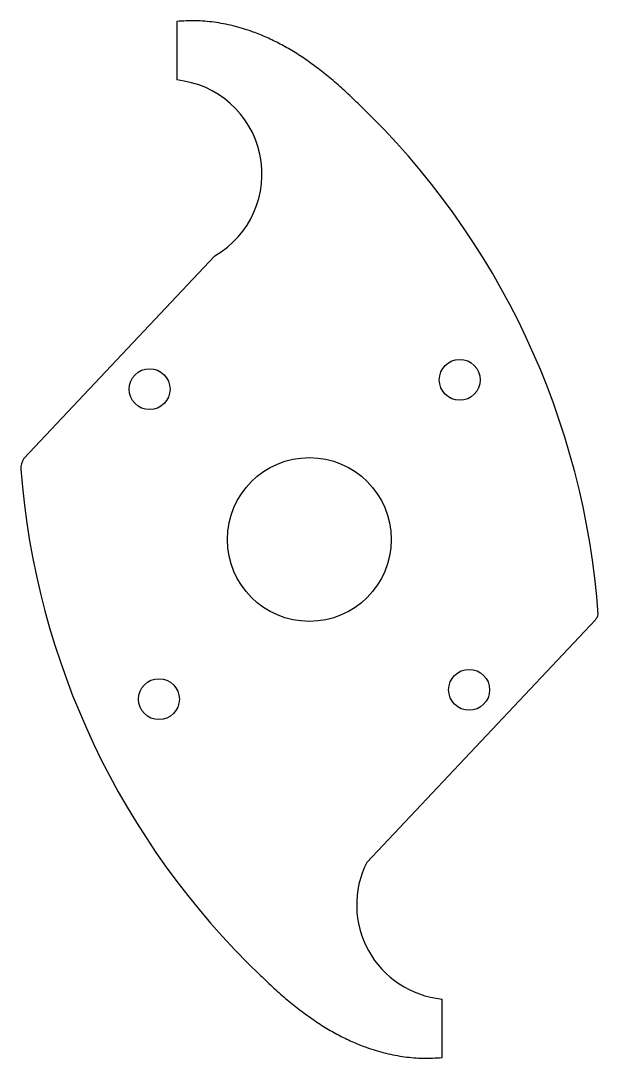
# Model space of a CAD drawing. Header units: millimetres. Extents: x -24.7 to 24.7, y -44.4 to 44.4.
import ezdxf

# ---------------------------------------------------------------- set-up
doc = ezdxf.new("R2010")
doc.units = ezdxf.units.MM

msp = doc.modelspace()

# ---------------------------------------------------------------- linework, layer by layer
at = {"color": 7, "linetype": 'Continuous', "lineweight": 25}
for p, q in [((-11.334, 44.288), (-11.334, 39.288)), ((-8.071, 24.251), (-24.394, 6.913)), ((4.903, -27.616), (24.435, -6.87)), ((11.334, -44.288), (11.334, -39.288))]:
    msp.add_line(p, q, dxfattribs=at)
for centre, radius in [((12.853, 13.652), 1.75), ((-13.652, 12.853), 1.75), ((0, 0), 7), ((13.652, -12.853), 1.75), ((-12.853, -13.652), 1.75)]:
    msp.add_circle(centre, radius, dxfattribs=at)
for centre, radius, start, end in [((-12.127, 31.243), 8.084, 300.11786, 84.37061), ((-42.194, -11.147), 67.042, 4.04923, 46.23109), ((-23.244, 6.098), 1.41, 144.7001, 183.80491), ((42.192, 11.146), 67.04, 184.39866, 226.23177), ((23.62, -6.137), 1.096, 318.0511, 345.39185), ((12.127, -31.243), 8.084, 153.33561, 264.37061)]:
    msp.add_arc(centre, radius, start, end, dxfattribs=at)
for points in [[(4.182, 37.266), (-3.598, 45.013), (-11.334, 44.288)], [(-4.182, -37.266), (3.598, -45.013), (11.334, -44.288)]]:
    msp.add_open_spline(points, degree=2, dxfattribs=at)

doc.saveas('drawing.dxf')
